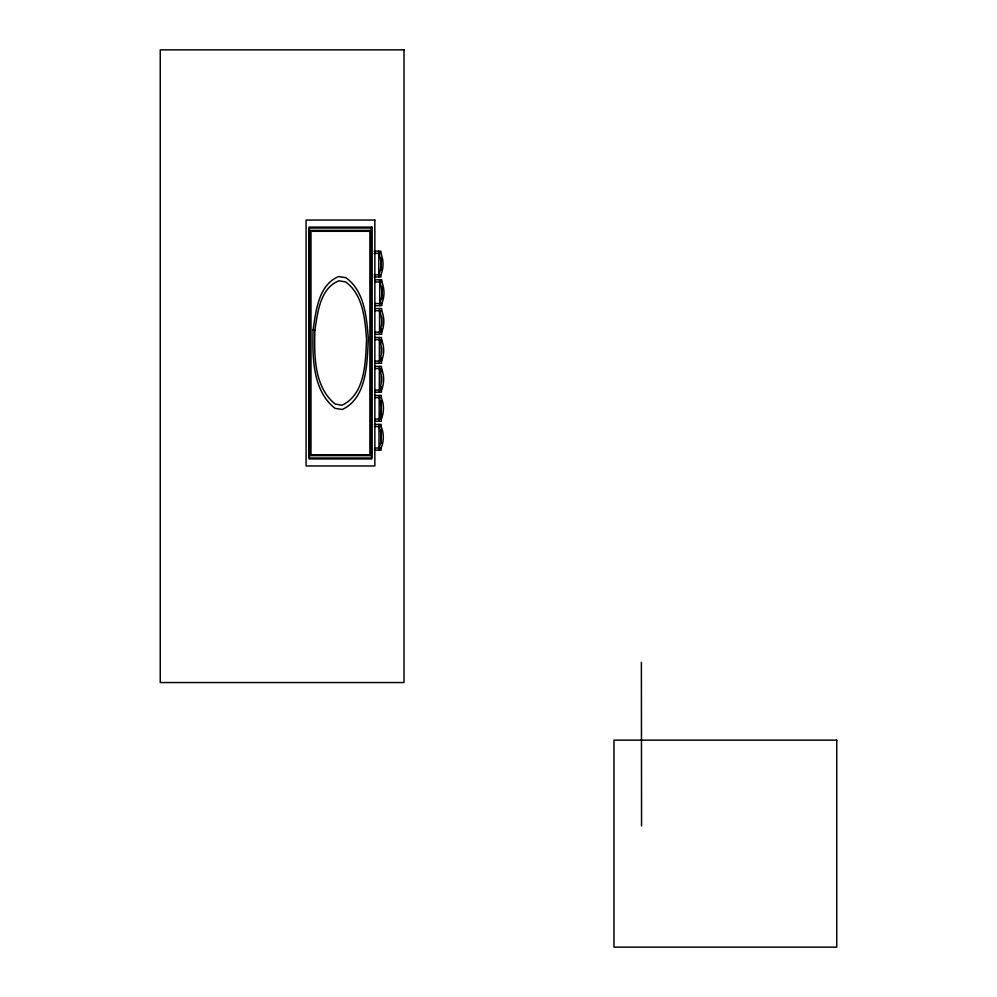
<?xml version="1.0" encoding="UTF-8"?>
<svg xmlns="http://www.w3.org/2000/svg" width="997" height="997" viewBox="0 0 997 997"><rect width="100%" height="100%" fill="white"/><g stroke="black" fill="none" stroke-linecap="round" stroke-linejoin="round"><path stroke-width="1.5" d="M374.137 251.194L380.891 251.194L380.891 253.35A27.941 27.941 0 0 1 380.891 274.836L380.891 276.979L374.137 276.979M374.137 253.35L380.891 253.35M374.137 274.836L380.891 274.836M375.084 279.845L381.839 279.845L381.839 282.001A27.941 27.941 0 0 1 381.839 303.487L381.839 305.63L375.084 305.63M375.084 282.001L381.839 282.001M375.084 303.487L381.839 303.487M374.922 308.547L381.677 308.547L381.677 310.703A27.941 27.941 0 0 1 381.677 332.188L374.922 332.188M374.922 310.703L381.677 310.703M374.922 334.331L381.677 334.331L381.677 329.122M374.76 337.485L381.515 337.485L381.515 342.694M374.76 339.628L381.515 339.628A27.941 27.941 0 0 1 381.515 361.113L374.76 361.113M374.76 363.269L381.515 363.269L381.515 358.048M374.735 366.41L381.49 366.41L381.49 371.632M374.735 368.554L381.49 368.554A27.941 27.941 0 0 1 381.49 390.051L374.735 390.051M374.735 392.195L381.49 392.195L381.49 386.973M374.56 395.473L381.315 395.473L381.315 397.616A27.941 27.941 0 0 1 381.315 419.101L374.56 419.101M374.56 397.616L381.315 397.616M374.56 421.257L381.315 421.257L381.315 400.682M374.398 424.398L381.153 424.398L381.153 426.542A27.941 27.941 0 0 1 381.153 448.039L381.153 450.183L374.398 450.183M374.398 426.542L381.153 426.542M374.398 448.039L381.153 448.039M641.383 662.332L641.557 825.952M381.839 286.6L381.839 298.876M381.677 316.834L381.677 326.044M381.515 347.305L381.515 353.449M381.49 376.23L381.49 382.374M381.153 429.62L381.153 443.428M380.891 257.949L380.891 270.224M379.695 279.845L379.695 305.63M379.533 308.547L379.533 334.331M379.358 337.485L379.358 363.269M379.334 366.41L379.334 392.195M379.172 395.473L379.172 421.257M378.997 424.398L378.997 450.183M378.748 251.194L378.748 276.979M378.748 253.35A27.941 27.941 0 0 1 378.748 274.836M379.334 368.554A27.941 27.941 0 0 1 379.334 390.051M378.997 426.542A27.941 27.941 0 0 1 378.997 448.039M379.172 397.616A27.941 27.941 0 0 1 379.172 419.101M379.695 282.001A27.941 27.941 0 0 1 379.695 303.487M379.358 339.628A27.941 27.941 0 0 1 379.358 361.113M379.533 310.703A27.941 27.941 0 0 1 379.533 332.188M313.07 329.995C312.485 356.614 312.186 390.251 335.004 408.334L342.283 409.48C367.382 397.753 367.083 362.447 368.342 338.681C366.56 317.407 364.728 291.311 345.934 277.702L338.656 276.555C318.367 284.905 315.987 311.027 313.07 329.995M314.878 330.294C314.205 355.343 313.93 386.786 335.129 404.034L341.934 405.256C365.488 394.239 365.413 361.998 366.572 339.516C364.989 319.464 363.294 295.037 345.809 281.989L339.005 280.78C319.95 288.22 317.657 312.697 314.878 330.294M404.009 49.85L160.255 49.85L160.255 682.546L404.009 682.546L404.009 49.85M374.847 220.05L306.091 220.05L306.091 465.973L374.847 465.973L374.847 220.05M371.906 227.092L309.045 227.092L309.045 458.932L371.906 458.932L371.906 227.092M371.507 228.026L309.431 228.026L309.431 457.997L371.507 457.997L371.507 228.026M370.51 230.407L310.428 230.407L310.428 455.629L370.51 455.629L370.51 230.407M370.136 231.292L310.802 231.292L310.802 454.732L370.136 454.732L370.136 231.292M836.745 740.148L613.978 740.148L613.978 947.15L836.745 947.15L836.745 740.148"/></g></svg>
